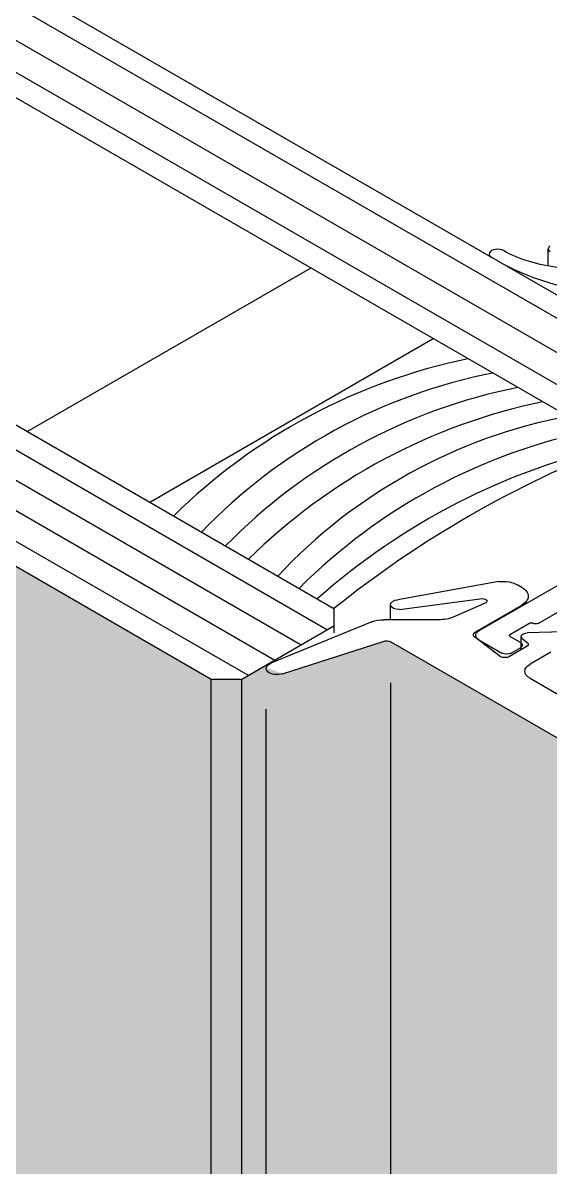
# Model space of a CAD drawing. Extents: x 0 to 1130, y -960 to 577.
# Drawn here: x 536.12 to 545.28, y 181.92 to 201.82 of the extents above; entities that cross this region are included whole.
import ezdxf

# ---------------------------------------------------------------- set-up
doc = ezdxf.new("R2010")
doc.units = 0
doc.header["$LTSCALE"] = 7.5
doc.header["$MEASUREMENT"] = 0
for name, color, linetype in [('FILL', 8, 'CONTINUOUS'), ('FINE', 7, 'CONTINUOUS'), ('GOMMA', 3, 'CONTINUOUS'), ('TRATTEGGI', 140, 'CONTINUOUS')]:
    doc.layers.add(name, color=color, linetype=linetype)

msp = doc.modelspace()

# ---------------------------------------------------------------- hatches: boundary and pattern name
at = {"layer": 'FILL'}
msp.add_hatch(color=51, dxfattribs=at).paths.add_polyline_path([(539.9179, 190.4079), (539.3847, 190.4079), (497.8116, 214.4101), (497.8116, 164.9088), (539.3847, 140.9065), (539.9179, 140.9065)])
h = msp.add_hatch(dxfattribs=at)
h.set_pattern_fill('DOTS', color=253, scale=6, style=0)
h.set_pattern_definition([(0, (204.34086, -6e-13), (0.1875, 0.375), [0, -0.375])])
edge = h.paths.add_edge_path()
edge.add_line((545.5251, 137.3614), (545.5251, 186.8628))
edge.add_line((545.5251, 186.8628), (545.5251, 187.1706))
edge.add_line((545.5251, 187.1706), (545.9406, 187.4105))
edge.add_ellipse((545.8747, 187.5126), major_axis=(-0.1887, 0), ratio=0.5773503, start_angle=-30.45627, end_angle=110.44082, ccw=False)
edge.add_line((545.7121, 187.5678), (546.688, 188.5761))
edge.add_line((546.688, 188.5761), (546.6704, 188.6554))
edge.add_line((546.6704, 188.6554), (542.5173, 191.0532))
edge.add_ellipse((542.4373, 191.007), major_axis=(0.1132, 0), ratio=0.5773503, start_angle=45, end_angle=120.45627)
edge.add_line((542.3799, 191.0633), (540.6336, 190.4999))
edge.add_ellipse((540.5379, 190.5938), major_axis=(-0.2363, 0.0207), ratio=0.3991531, start_angle=-3.29482, end_angle=115.8708, ccw=False)
edge.add_line((540.3025, 190.6199), (539.9266, 190.4029))
edge.add_line((539.9266, 190.4029), (539.9266, 140.1868))
edge.add_line((539.9266, 140.1868), (539.3934, 140.1868))
edge.add_line((539.3934, 140.1868), (500.4586, 162.6708))
edge.add_line((500.4586, 162.6708), (500.4586, 160.0005))
edge.add_ellipse((500.3785, 159.9981), major_axis=(0.0566, 0.098), ratio=0.5773503, start_angle=239.54373, end_angle=315, ccw=False)
edge.add_line((500.3986, 159.9203), (499.0375, 158.6896))
edge.add_ellipse((499.071, 158.5599), major_axis=(0.0943, 0.1634), ratio=0.5773503, start_angle=59.54373, end_angle=180)
edge.add_line((498.9767, 158.3964), (540.3493, 134.51))
edge.add_line((540.3493, 134.51), (540.3493, 78.8745))
edge.add_ellipse((540.538, 78.8745), major_axis=(0.1887, 0), ratio=0.5773503, start_angle=180, end_angle=300.45627)
edge.add_line((540.6336, 78.7806), (542.4275, 79.3594))
edge.add_ellipse((542.4373, 79.2877), major_axis=(-0.1132, 0), ratio=0.5773503, start_angle=225, end_angle=300.45627, ccw=False)
edge.add_line((542.5174, 79.3339), (545.5251, 77.5974))
edge.add_line((545.5251, 77.5974), (545.5251, 130.2812))
edge.add_line((545.5251, 130.2812), (545.7917, 130.743))
edge.add_line((545.7917, 130.743), (546.3328, 131.0554))
edge.add_line((546.3328, 131.0554), (587.8748, 107.0711))
edge.add_ellipse((587.9691, 107.2345), major_axis=(0.0943, 0.1634), ratio=0.5773503, start_angle=59.54373, end_angle=180, ccw=False)
edge.add_line((587.9356, 107.3643), (589.2967, 108.5949))
edge.add_ellipse((589.2766, 108.6728), major_axis=(0.0566, 0.098), ratio=0.5773503, start_angle=239.54373, end_angle=315)
edge.add_line((589.3567, 108.719), (589.3567, 113.5146))
edge.add_ellipse((589.2766, 113.4684), major_axis=(0.0566, 0.098), ratio=0.5773503, start_angle=-45, end_angle=30.45627)
edge.add_line((589.2967, 113.5694), (587.8993, 113.2193))
edge.add_line((587.8993, 113.2193), (587.6415, 113.3681))
edge.add_line((587.6415, 113.3681), (587.3621, 113.2068))
edge.add_line((587.3621, 113.2068), (587.0955, 113.3607))
edge.add_line((587.0955, 113.3607), (545.5251, 137.3614))

# ---------------------------------------------------------------- linework, layer by layer
at = {"layer": 'FINE'}
for centre, radius, start, end in [((545.928, 185.9465), 10.244, 101.68217, 134.57444), ((546.1412, 186.3132), 9.596, 101.14237, 136.12849), ((546.6358, 185.8907), 9.7772, 101.30058, 135.67403), ((547.2192, 185.2189), 10.2204, 101.66374, 134.62764), ((547.3421, 185.839), 9.3064, 100.87661, 136.8902), ((548.0263, 184.8841), 10.0466, 101.52521, 135.02733), ((549.0286, 183.0374), 11.7273, 102.69129, 131.64056), ((553.2426, 177.0287), 18.7242, 111.26361, 128.73639)]:
    msp.add_arc(centre, radius, start, end, dxfattribs=at)
at = {"layer": 'GOMMA'}
for p, q in [((545.2509, 197.5973), (545.2509, 197.8893)), ((544.4227, 197.6508), (544.2697, 197.7391))]:
    msp.add_line(p, q, dxfattribs=at).dxf.unprotected_set("ltscale", 0)
at = {"layer": 'GOMMA', "extrusion": (5.55112e-17, 0.816497, 0.57735)}
for p, q in [((546.901, 192.8934), (544.0466, 191.2454)), ((544.3932, 192.1046), (542.6386, 191.789)), ((544.7927, 192.0027), (544.7217, 192.0437)), ((545.0739, 191.3763), (545.8692, 191.8355)), ((542.5115, 191.4408), (542.5115, 191.7159)), ((542.665, 191.6157), (544.1075, 191.8068)), ((544.1651, 191.7325), (543.6397, 191.5046)), ((543.9819, 191.2264), (544.7927, 191.6946)), ((543.3729, 191.4408), (542.3977, 191.4408)), ((542.1841, 191.4026), (540.4311, 190.6836)), ((544.5936, 191.1915), (544.9138, 191.3763)), ((546.2212, 191.2512), (544.8854, 191.2118)), ((540.6336, 190.4999), (542.3799, 191.0633)), ((542.5173, 191.0532), (546.6704, 188.6554)), ((544.4177, 190.8002), (543.9716, 191.1408)), ((544.0466, 191.0913), (544.4468, 190.8602)), ((544.767, 191.0451), (544.5936, 191.1452)), ((544.7817, 190.9179), (544.7817, 191.1467)), ((544.7968, 191.114), (544.8865, 191.0469)), ((544.8685, 190.968), (544.5778, 190.8002)), ((544.6069, 190.8602), (544.767, 190.9527)), ((545.2978, 190.8769), (544.9353, 190.6676)), ((542.5173, 79.3339), (542.5173, 190.3437)), ((544.9353, 190.4211), (545.5757, 190.0514)), ((540.3493, 139.5156), (540.3493, 189.8843))]:
    msp.add_line(p, q, dxfattribs=at)
at = {"layer": 'GOMMA'}
for centre, major_axis, start_param, end_param in [((544.3734, 197.799), (0.1468, 0), 0.7853982, 3.9275142), ((545.774, 198.6249), (1.8553, 0), 3.938369, 4.5300197), ((545.361, 197.8893), (-0.1101, 0), -0.7853982, 0.7853982), ((546.9523, 199.1812), (-3.6641, 0), 0.8087545, 1.2601308)]:
    msp.add_ellipse(centre, major_axis=major_axis, ratio=0.5773503, start_param=start_param, end_param=end_param, dxfattribs=at).dxf.unprotected_set("ltscale", 0)
at = {"layer": 'GOMMA', "extrusion": (-7.43708e-18, 2.22045e-16, -1)}
msp.add_ellipse((544.4548, 191.8896), major_axis=(0.3774, 0), ratio=0.5773503, start_param=4.5483832, end_param=5.4977871, dxfattribs=at)
at = {"layer": 'GOMMA', "extrusion": (-7.40149e-17, 2.22045e-16, -1)}
msp.add_ellipse((544.5259, 191.8486), major_axis=(0.3774, 0), ratio=0.5773503, start_param=-0.7853982, end_param=0.7853982, dxfattribs=at)
at = {"layer": 'GOMMA', "extrusion": (-5.05034e-17, 2.22045e-16, -1)}
msp.add_ellipse((542.6608, 191.7028), major_axis=(0.1509, 0), ratio=0.5773503, start_param=1.5426815, end_param=4.5650312, dxfattribs=at)
at = {"layer": 'GOMMA', "extrusion": (-6.00926e-17, 2.22045e-16, -1)}
msp.add_ellipse((544.1117, 191.7633), major_axis=(0.0755, 0), ratio=0.5773503, start_param=4.6569022, end_param=7.0685835, dxfattribs=at)
at = {"layer": 'GOMMA', "extrusion": (-5.55112e-17, 2.22045e-16, -1)}
msp.add_ellipse((542.3977, 191.2229), major_axis=(-0.3774, 0), ratio=0.5773503, start_param=0.9691646, end_param=1.5707963, dxfattribs=at)
at = {"layer": 'GOMMA', "extrusion": (3.94865e-17, 1.11022e-16, -1)}
msp.add_ellipse((543.3729, 191.6587), major_axis=(0.3774, 0), ratio=0.5773503, start_param=0.7853982, end_param=1.5707963, dxfattribs=at)
at = {"layer": 'GOMMA', "extrusion": (7.40149e-17, 1.66533e-16, -1)}
msp.add_ellipse((544.18, 191.1684), major_axis=(0.1887, 0), ratio=0.5773503, start_param=2.3561945, end_param=3.9269908, dxfattribs=at)
at = {"layer": 'GOMMA', "extrusion": (6.16791e-18, 1.66533e-16, -1)}
msp.add_ellipse((544.9538, 191.3532), major_axis=(-0.0566, 0), ratio=0.5773503, start_param=0.7853982, end_param=2.3561945, dxfattribs=at)
at = {"layer": 'GOMMA', "extrusion": (6.16791e-18, 2.22045e-16, -1)}
msp.add_ellipse((545.0339, 191.3994), major_axis=(-0.0566, 0), ratio=0.5773503, start_param=3.9269908, end_param=5.4977871, dxfattribs=at)
at = {"layer": 'GOMMA', "extrusion": (3.33848e-17, 1.66533e-16, -1)}
msp.add_ellipse((542.4373, 191.007), major_axis=(0.1132, 0), ratio=0.5773503, start_param=4.1808268, end_param=5.4977871, dxfattribs=at)
at = {"layer": 'GOMMA', "extrusion": (-1.87879e-17, 1.66533e-16, -1)}
msp.add_ellipse((544.0619, 191.1802), major_axis=(0.1132, 0), ratio=0.5773503, start_param=2.4942005, end_param=3.9269908, dxfattribs=at)
at = {"layer": 'GOMMA', "extrusion": (-1.23358e-17, 2.22045e-16, -1)}
msp.add_ellipse((544.6336, 191.1684), major_axis=(0.0566, 0), ratio=0.5773503, start_param=2.3561945, end_param=3.9269908, dxfattribs=at)
at = {"layer": 'GOMMA', "extrusion": (9.86865e-17, 2.22045e-16, -1)}
msp.add_ellipse((544.687, 190.9989), major_axis=(0.1132, 0), ratio=0.5773503, start_param=-0.7853982, end_param=0.7853982, dxfattribs=at)
at = {"layer": 'GOMMA', "extrusion": (1.08927e-16, 1.11022e-16, -1)}
msp.add_ellipse((544.8949, 191.1467), major_axis=(0.1132, 0), ratio=0.5773503, start_param=2.6179939, end_param=4.6282539, dxfattribs=at)
at = {"layer": 'GOMMA', "extrusion": (-2.00309e-17, 2.22045e-16, -1)}
msp.add_ellipse((544.7884, 191.0142), major_axis=(0.1132, 0), ratio=0.5773503, start_param=-0.5235988, end_param=0.7853982, dxfattribs=at)
at = {"layer": 'GOMMA', "extrusion": (1.84889e-32, 1.66533e-16, -1)}
for centre, major_axis, start_param, end_param in [((544.5269, 190.9065), (-0.1132, 0), 3.9269908, 5.4977871), ((545.1487, 190.5444), (0.3019, 0), 2.3561945, 3.9269908)]:
    msp.add_ellipse(centre, major_axis=major_axis, ratio=0.5773503, start_param=start_param, end_param=end_param, dxfattribs=at)
at = {"layer": 'GOMMA', "extrusion": (-5.55112e-17, 1.66533e-16, -1)}
msp.add_ellipse((540.5379, 190.5938), major_axis=(0.1887, 0), ratio=0.5773503, start_param=1.0392341, end_param=4.1107572, dxfattribs=at)
at = {"layer": 'GOMMA', "extrusion": (2.46519e-32, 2.22045e-16, -1)}
msp.add_ellipse((544.4978, 190.8464), major_axis=(-0.1132, 0), ratio=0.5773503, start_param=3.9269908, end_param=5.4977871, dxfattribs=at)
at = {"layer": 'TRATTEGGI'}
for p, q in [((506.6145, 219.4794), (548.185, 195.4787)), ((548.1021, 195.123), (506.2651, 219.2776)), ((547.5851, 194.8245), (505.7481, 218.9791)), ((547.102, 194.5456), (505.265, 218.7002)), ((546.4521, 194.4782), (504.8817, 218.4789)), ((499.9557, 215.6349), (541.5262, 191.6342)), ((541.4127, 191.2609), (499.5757, 215.4155)), ((540.9552, 190.9967), (499.1181, 215.1513)), ((540.4976, 190.7325), (498.6606, 214.8872)), ((540.0401, 190.4684), (498.203, 214.623)), ((539.3934, 190.4029), (497.823, 214.4036)), ((536.1943, 194.7126), (541.1202, 197.5565)), ((543.253, 196.3252), (538.3271, 193.4812)), ((541.5262, 191.6342), (541.5262, 191.3264)), ((541.5262, 191.3264), (539.9266, 190.4029)), ((541.5262, 191.3264), (541.5262, 191.2147)), ((539.9266, 190.4029), (539.3934, 190.4029)), ((539.3934, 140.1868), (539.3934, 190.4029)), ((539.9266, 140.1868), (539.9266, 190.4029))]:
    msp.add_line(p, q, dxfattribs=at)

doc.saveas('drawing.dxf')
